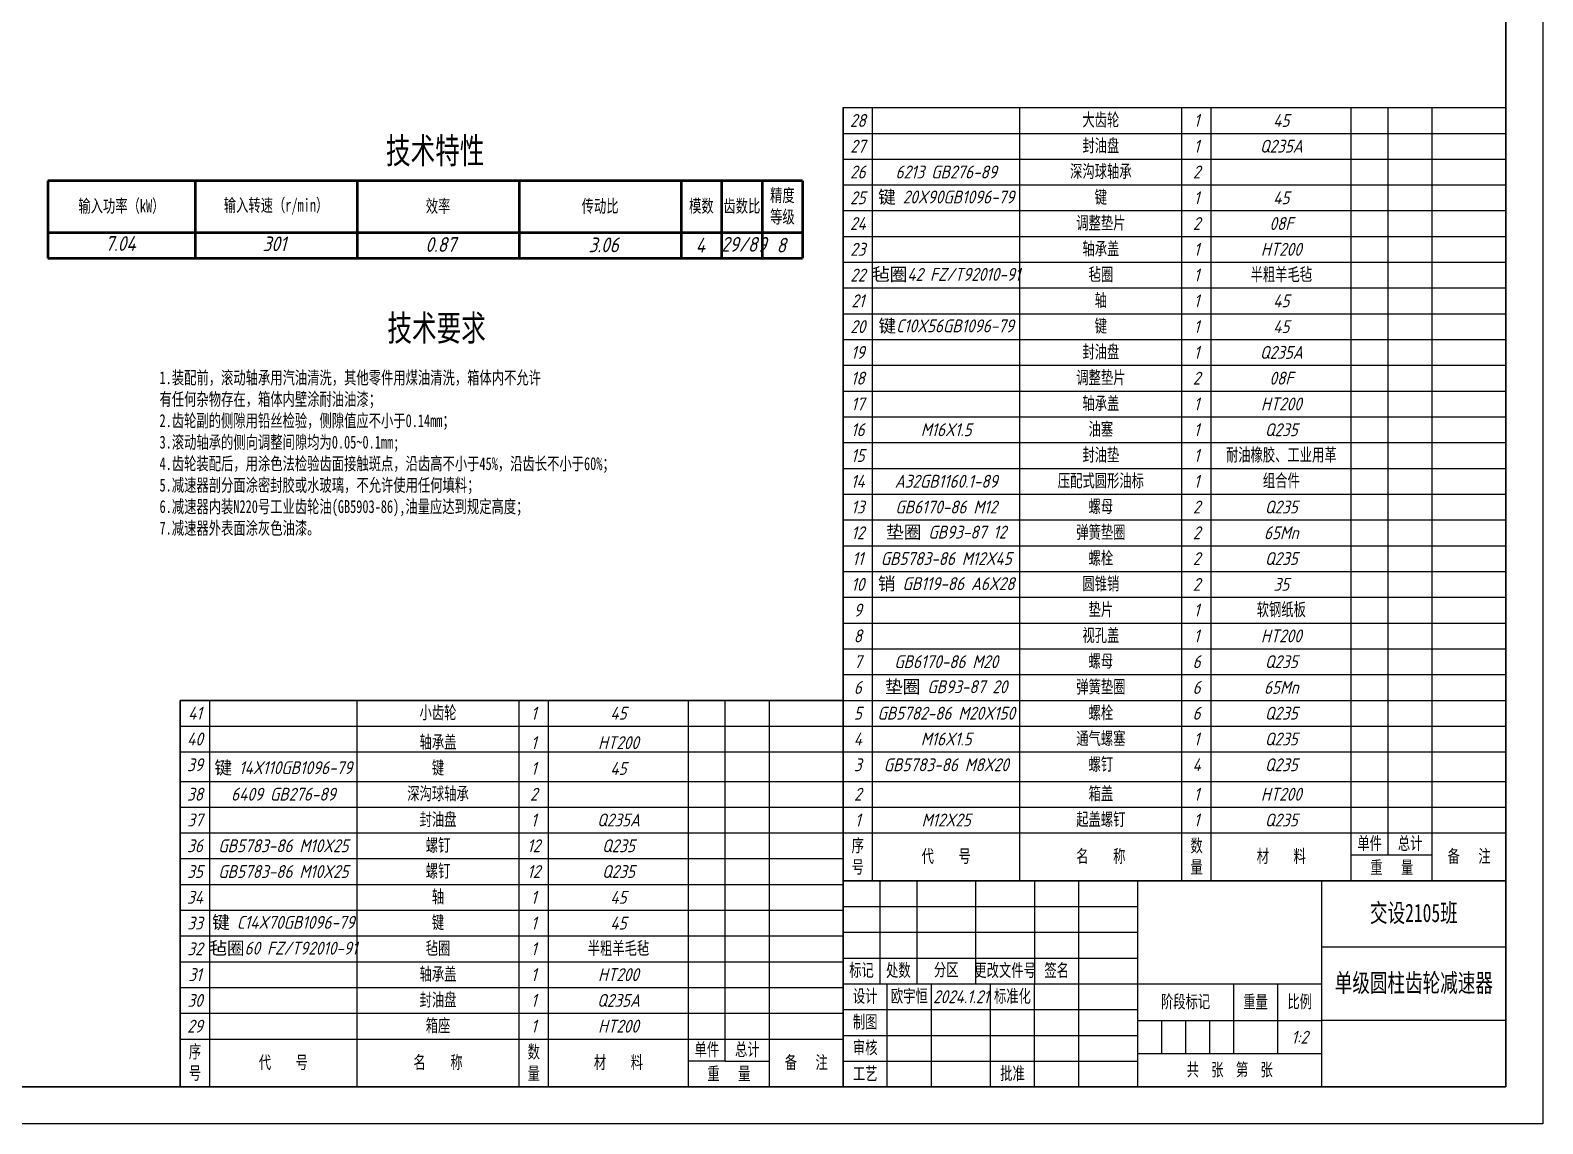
# Model space of a CAD drawing. Header units: millimetres. Extents: x 193 to 2720, y 325 to 2799.
# Drawn here: x 2309.2 to 2719.9, y 469.5 to 766.5 of the extents above; entities that cross this region are included whole.
import ezdxf

# ---------------------------------------------------------------- set-up
doc = ezdxf.new("R2010")
doc.units = ezdxf.units.MM
doc.layers.add('标注', color=191, linetype='Continuous')
doc.layers.add('细实线', color=7, linetype='Continuous')
doc.layers.add('粗实线', color=7, linetype='Continuous', lineweight=50)
doc.layers.add('轮廓线', color=7, linetype='Continuous', lineweight=35)
doc.styles.get("Standard").update_dxf_attribs({"font": 'gbeitc.shx', "bigfont": 'gbcbig.shx'})
doc.styles.add('数字字母', font='gbeitc.shx', dxfattribs={"height": 3.5})
doc.styles.add('文字1', font='simfang.ttf', dxfattribs={"width": 0.7})
doc.styles.add('汉字', font='simfang.ttf', dxfattribs={"width": 0.7})

msp = doc.modelspace()

# ---------------------------------------------------------------- linework, layer by layer
for p, q in [((2719.9223, 1063.5471), (2719.9223, 469.5471)), ((2539.9223, 535.5471), (2539.9223, 507.5471)), ((2549.9223, 535.5471), (2549.9223, 507.5471)), ((2565.9223, 535.5471), (2565.9223, 507.5471)), ((2581.9223, 535.5471), (2581.9223, 507.5471)), ((2593.9223, 479.5471), (2593.9223, 535.5471)), ((2609.9223, 479.5471), (2609.9223, 535.5471)), ((2659.9223, 479.5471), (2659.9223, 535.5471)), ((2529.9223, 528.5471), (2609.9223, 528.5471)), ((2529.9223, 521.5471), (2609.9223, 521.5471)), ((2709.9223, 517.5471), (2659.9223, 517.5471)), ((2529.9223, 514.5471), (2609.9223, 514.5471)), ((2529.9223, 507.5471), (2659.9223, 507.5471)), ((2541.9223, 479.5471), (2541.9223, 507.5471)), ((2553.9223, 479.5471), (2553.9223, 507.5471)), ((2569.9223, 479.5471), (2569.9223, 507.5471)), ((2581.9223, 479.5471), (2581.9223, 507.5471)), ((2635.9223, 507.5471), (2635.9223, 488.5471)), ((2647.9223, 507.5471), (2647.9223, 488.5471)), ((2529.9223, 500.5471), (2609.9223, 500.5471)), ((2609.9223, 497.5471), (2659.9223, 497.5471)), ((2616.4223, 497.5471), (2616.4223, 488.5471)), ((2622.9223, 497.5471), (2622.9223, 488.5471)), ((2629.4223, 497.5471), (2629.4223, 488.5471)), ((2709.9223, 497.5471), (2659.9223, 497.5471)), ((2529.9223, 493.5471), (2609.9223, 493.5471)), ((2529.9223, 486.5471), (2609.9223, 486.5471)), ((2659.9223, 488.5471), (2609.9223, 488.5471)), ((2719.9223, 469.5471), (1878.9223, 469.5471))]:
    msp.add_line(p, q)
at = {"ltscale": 0.2}
for p, q in [((2529.9223, 745.5471), (2709.9223, 745.5471)), ((2537.9223, 535.5471), (2537.9223, 745.5471)), ((2577.9223, 535.5471), (2577.9223, 745.5471)), ((2621.9223, 535.5471), (2621.9223, 745.5471)), ((2629.9223, 535.5471), (2629.9223, 745.5471)), ((2667.9223, 535.5471), (2667.9223, 745.5471)), ((2677.9223, 542.5471), (2677.9223, 745.5471)), ((2689.9223, 535.5471), (2689.9223, 745.5471)), ((2529.9223, 738.5471), (2709.9223, 738.5471)), ((2529.9223, 731.5471), (2709.9223, 731.5471)), ((2529.9223, 724.5471), (2709.9223, 724.5471)), ((2529.9223, 717.5471), (2709.9223, 717.5471)), ((2529.9223, 710.5471), (2709.9223, 710.5471)), ((2529.9223, 703.5471), (2709.9223, 703.5471)), ((2529.9223, 696.5471), (2709.9223, 696.5471)), ((2529.9223, 689.5471), (2709.9223, 689.5471)), ((2529.9223, 682.5471), (2709.9223, 682.5471)), ((2529.9223, 675.5471), (2709.9223, 675.5471)), ((2529.9223, 668.5471), (2709.9223, 668.5471)), ((2529.9223, 661.5471), (2709.9223, 661.5471)), ((2529.9223, 654.5471), (2709.9223, 654.5471)), ((2529.9223, 647.5471), (2709.9223, 647.5471)), ((2529.9223, 640.5471), (2709.9223, 640.5471)), ((2529.9223, 633.5471), (2709.9223, 633.5471)), ((2529.9223, 626.5471), (2709.9223, 626.5471)), ((2529.9223, 619.5471), (2709.9223, 619.5471)), ((2529.9223, 612.5471), (2709.9223, 612.5471)), ((2529.9223, 605.5471), (2709.9223, 605.5471)), ((2529.9223, 598.5471), (2709.9223, 598.5471)), ((2529.9223, 591.5471), (2709.9223, 591.5471)), ((2357.9223, 479.5471), (2357.9223, 584.5471)), ((2397.9223, 479.5471), (2397.9223, 584.5471)), ((2441.9223, 479.5471), (2441.9223, 584.5471)), ((2449.9223, 479.5471), (2449.9223, 584.5471)), ((2487.9223, 479.5471), (2487.9223, 584.5471)), ((2497.9223, 486.5471), (2497.9223, 584.5471)), ((2509.9223, 479.5471), (2509.9223, 584.5471)), ((2529.9223, 584.5471), (2709.9223, 584.5471)), ((2349.9223, 577.5471), (2529.9223, 577.5471)), ((2529.9223, 577.5471), (2709.9223, 577.5471)), ((2349.9223, 570.5471), (2529.9223, 570.5471)), ((2529.9223, 570.5471), (2709.9223, 570.5471)), ((2349.9223, 562.5471), (2529.9223, 562.5471)), ((2529.9223, 562.5471), (2709.9223, 562.5471)), ((2349.9223, 555.5471), (2529.9223, 555.5471)), ((2529.9223, 555.5471), (2709.9223, 555.5471)), ((2349.9223, 548.5471), (2529.9223, 548.5471)), ((2529.9223, 548.5471), (2709.9223, 548.5471)), ((2667.9223, 542.5471), (2689.9223, 542.5471)), ((2349.9223, 541.5471), (2529.9223, 541.5471)), ((2349.9223, 534.5471), (2529.9223, 534.5471)), ((2349.9223, 527.5471), (2529.9223, 527.5471)), ((2349.9223, 520.5471), (2529.9223, 520.5471)), ((2349.9223, 513.5471), (2529.9223, 513.5471)), ((2349.9223, 506.5471), (2529.9223, 506.5471)), ((2349.9223, 499.5471), (2529.9223, 499.5471)), ((2349.9223, 492.5471), (2529.9223, 492.5471)), ((2497.9223, 486.5471), (2487.9223, 486.5471)), ((2497.9223, 486.5471), (2509.9223, 486.5471))]:
    msp.add_line(p, q, dxfattribs=at)
at = {"layer": '粗实线'}
for p, q in [((2313.9374, 725.6143), (2313.9374, 718.6143)), ((2353.9374, 725.6143), (2313.9374, 725.6143)), ((2353.9374, 725.6143), (2353.9374, 718.6143)), ((2397.9374, 725.6143), (2353.9374, 725.6143)), ((2397.9374, 725.6143), (2397.9374, 718.6143)), ((2441.9374, 725.6143), (2397.9374, 725.6143)), ((2441.9374, 725.6143), (2441.9374, 718.6143)), ((2485.9374, 725.6143), (2441.9374, 725.6143)), ((2485.9374, 725.6143), (2485.9374, 718.6143)), ((2518.9374, 725.6143), (2485.9374, 725.6143)), ((2496.9374, 725.6143), (2496.9374, 704.6143)), ((2507.9374, 725.6143), (2507.9374, 704.6143)), ((2518.9374, 725.6143), (2518.9374, 704.6143)), ((2313.9374, 718.6143), (2313.9374, 711.6143)), ((2353.9374, 718.6143), (2353.9374, 711.6143)), ((2397.9374, 718.6143), (2397.9374, 711.6143)), ((2441.9374, 718.6143), (2441.9374, 711.6143)), ((2485.9374, 718.6143), (2485.9374, 711.6143)), ((2313.9374, 711.6143), (2313.9374, 704.6143)), ((2313.9374, 711.6143), (2353.9374, 711.6143)), ((2353.9374, 711.6143), (2353.9374, 704.6143)), ((2353.9374, 711.6143), (2397.9374, 711.6143)), ((2397.9374, 711.6143), (2397.9374, 704.6143)), ((2397.9374, 711.6143), (2441.9374, 711.6143)), ((2441.9374, 711.6143), (2441.9374, 704.6143)), ((2441.9374, 711.6143), (2485.9374, 711.6143)), ((2485.9374, 711.6143), (2485.9374, 704.6143)), ((2485.9374, 711.6143), (2518.9374, 711.6143)), ((2313.9374, 704.6143), (2353.9374, 704.6143)), ((2353.9374, 704.6143), (2397.9374, 704.6143)), ((2397.9374, 704.6143), (2441.9374, 704.6143)), ((2441.9374, 704.6143), (2485.9374, 704.6143)), ((2485.9374, 704.6143), (2518.9374, 704.6143))]:
    msp.add_line(p, q, dxfattribs=at)
at = {"layer": '轮廓线'}
for p, q in [((2709.9223, 1053.5471), (2709.9223, 479.5471)), ((2529.9223, 479.5471), (2529.9223, 535.5471)), ((2529.9223, 535.5471), (2709.9223, 535.5471)), ((1903.9223, 479.5471), (2709.9223, 479.5471))]:
    msp.add_line(p, q, dxfattribs=at)
at = {"layer": '轮廓线', "ltscale": 0.2}
for p, q in [((2349.9223, 479.5471), (2349.9223, 584.5471)), ((2349.9223, 584.5471), (2529.9223, 584.5471))]:
    msp.add_line(p, q, dxfattribs=at)
msp.add_lwpolyline([(2529.9223, 535.5471), (2529.9223, 745.5471)], dxfattribs=at)

# ---------------------------------------------------------------- texts
at = {"ltscale": 0.2}
for s, width, insert, char_height, attachment_point, style in [('28', 8, (2533.9223, 742.0471), 3.5, 5, '数字字母'), ('大齿轮', 44, (2599.9223, 742.0471), 3.5, 5, '文字1'), ('1', 8, (2625.9223, 742.0471), 3.5, 5, '数字字母'), ('45', 38, (2648.9223, 742.0471), 3.5, 5, '数字字母'), ('27', 8, (2533.9223, 735.0471), 3.5, 5, '数字字母'), ('封油盘', 44, (2599.9223, 735.0471), 3.5, 5, '文字1'), ('1', 8, (2625.9223, 735.0471), 3.5, 5, '数字字母'), ('Q235A', 38, (2648.9223, 735.0471), 3.5, 5, '数字字母'), ('26', 8, (2533.9223, 728.0471), 3.5, 5, '数字字母'), ('6213 GB276-89', 40, (2557.9223, 728.0471), 3.5, 5, '数字字母'), ('深沟球轴承', 44, (2599.9223, 728.0471), 3.5, 5, '文字1'), ('2', 8, (2625.9223, 728.0471), 3.5, 5, '数字字母'), ('{\\fFangSong|b0|i0|c134|p49;键} 20X90GB1096-79', 40, (2557.9223, 721.0471), 3.5, 5, '数字字母'), ('键', 44, (2599.9223, 721.0471), 3.5, 5, '文字1'), ('25', 8, (2533.9223, 721.0471), 3.5, 5, '数字字母'), ('1', 8, (2625.9223, 721.0471), 3.5, 5, '数字字母'), ('45', 38, (2648.9223, 721.0471), 3.5, 5, '数字字母'), ('24', 8, (2533.9223, 714.0471), 3.5, 5, '数字字母'), ('调整垫片', 44, (2599.9223, 714.0471), 3.5, 5, '文字1'), ('2', 8, (2625.9223, 714.0471), 3.5, 5, '数字字母'), ('08F', 38, (2648.9223, 714.0471), 3.5, 5, '数字字母'), ('23', 8, (2533.9223, 707.0471), 3.5, 5, '数字字母'), ('轴承盖', 44, (2599.9223, 707.0471), 3.5, 5, '文字1'), ('1', 8, (2625.9223, 707.0471), 3.5, 5, '数字字母'), ('HT200', 38, (2648.9223, 707.0471), 3.5, 5, '数字字母'), ('{\\fFangSong|b0|i0|c134|p49;毡圈}42 FZ/T92010-91', 40, (2557.9223, 700.0471), 3.5, 5, '数字字母'), ('毡圈', 44, (2599.9223, 700.0471), 3.5, 5, '文字1'), ('半粗羊毛毡', 38, (2648.9223, 700.0471), 3.5, 5, '文字1'), ('22', 8, (2533.9223, 700.0471), 3.5, 5, '数字字母'), ('1', 8, (2625.9223, 700.0471), 3.5, 5, '数字字母'), ('21', 8, (2533.9223, 693.0471), 3.5, 5, '数字字母'), ('轴', 44, (2599.9223, 693.0471), 3.5, 5, '文字1'), ('1', 8, (2625.9223, 693.0471), 3.5, 5, '数字字母'), ('45', 38, (2648.9223, 693.0471), 3.5, 5, '数字字母'), ('20', 8, (2533.9223, 686.0471), 3.5, 5, '数字字母'), ('{\\fFangSong|b0|i0|c134|p49;键}C10X56GB1096-79', 40, (2557.9223, 686.0471), 3.5, 5, '数字字母'), ('键', 44, (2599.9223, 686.0471), 3.5, 5, '文字1'), ('1', 8, (2625.9223, 686.0471), 3.5, 5, '数字字母'), ('45', 38, (2648.9223, 686.0471), 3.5, 5, '数字字母'), ('19', 8, (2533.9223, 679.0471), 3.5, 5, '数字字母'), ('封油盘', 44, (2599.9223, 679.0471), 3.5, 5, '文字1'), ('1', 8, (2625.9223, 679.0471), 3.5, 5, '数字字母'), ('Q235A', 38, (2648.9223, 679.0471), 3.5, 5, '数字字母'), ('18', 8, (2533.9223, 672.0471), 3.5, 5, '数字字母'), ('调整垫片', 44, (2599.9223, 672.0471), 3.5, 5, '文字1'), ('2', 8, (2625.9223, 672.0471), 3.5, 5, '数字字母'), ('08F', 38, (2648.9223, 672.0471), 3.5, 5, '数字字母'), ('17', 8, (2533.9223, 665.0471), 3.5, 5, '数字字母'), ('轴承盖', 44, (2599.9223, 665.0471), 3.5, 5, '文字1'), ('1', 8, (2625.9223, 665.0471), 3.5, 5, '数字字母'), ('HT200', 38, (2648.9223, 665.0471), 3.5, 5, '数字字母'), ('16', 8, (2533.9223, 658.0471), 3.5, 5, '数字字母'), ('M16X1.5', 40, (2557.9223, 658.0471), 3.5, 5, '数字字母'), ('油塞', 44, (2599.9223, 658.0471), 3.5, 5, '文字1'), ('1', 8, (2625.9223, 658.0471), 3.5, 5, '数字字母'), ('Q235', 38, (2648.9223, 658.0471), 3.5, 5, '数字字母'), ('封油垫', 44, (2599.9223, 651.0471), 3.5, 5, '文字1'), ('耐油橡胶、工业用革', 38, (2648.9223, 651.0471), 3.5, 5, '文字1'), ('15', 8, (2533.9223, 651.0471), 3.5, 5, '数字字母'), ('1', 8, (2625.9223, 651.0471), 3.5, 5, '数字字母'), ('14', 8, (2533.9223, 644.0471), 3.5, 5, '数字字母'), ('A32GB1160.1-89', 40, (2557.9223, 644.0471), 3.5, 5, '数字字母'), ('压配式圆形油标', 44, (2599.9223, 644.0471), 3.5, 5, '文字1'), ('1', 8, (2625.9223, 644.0471), 3.5, 5, '数字字母'), ('组合件', 38, (2648.9223, 644.0471), 3.5, 5, '文字1'), ('13', 8, (2533.9223, 637.0471), 3.5, 5, '数字字母'), ('GB6170-86 M12', 40, (2557.9223, 637.0471), 3.5, 5, '数字字母'), ('螺母', 44, (2599.9223, 637.0471), 3.5, 5, '文字1'), ('2', 8, (2625.9223, 637.0471), 3.5, 5, '数字字母'), ('Q235', 38, (2648.9223, 637.0471), 3.5, 5, '数字字母'), ('12', 8, (2533.9223, 630.0471), 3.5, 5, '数字字母'), ('{\\fFangSong|b0|i0|c134|p49;垫圈} GB93-87 12', 40, (2557.9223, 630.0471), 3.5, 5, '数字字母'), ('弹簧垫圈', 44, (2599.9223, 630.0471), 3.5, 5, '文字1'), ('2', 8, (2625.9223, 630.0471), 3.5, 5, '数字字母'), ('65Mn', 38, (2648.9223, 630.0471), 3.5, 5, '数字字母'), ('11', 8, (2533.9223, 623.0471), 3.5, 5, '数字字母'), ('GB5783-86 M12X45', 40, (2557.9223, 623.0471), 3.5, 5, '数字字母'), ('螺栓', 44, (2599.9223, 623.0471), 3.5, 5, '文字1'), ('2', 8, (2625.9223, 623.0471), 3.5, 5, '数字字母'), ('Q235', 38, (2648.9223, 623.0471), 3.5, 5, '数字字母'), ('10', 8, (2533.9223, 616.0471), 3.5, 5, '数字字母'), ('{\\fFangSong|b0|i0|c134|p49;销} GB119-86 A6X28', 40, (2557.9223, 616.0471), 3.5, 5, '数字字母'), ('圆锥销', 44, (2599.9223, 616.0471), 3.5, 5, '文字1'), ('2', 8, (2625.9223, 616.0471), 3.5, 5, '数字字母'), ('35', 38, (2648.9223, 616.0471), 3.5, 5, '数字字母'), ('9', 8, (2533.9223, 609.0471), 3.5, 5, '数字字母'), ('垫片', 44, (2599.9223, 609.0471), 3.5, 5, '文字1'), ('1', 8, (2625.9223, 609.0471), 3.5, 5, '数字字母'), ('软钢纸板', 38, (2648.9223, 609.0471), 3.5, 5, '文字1'), ('8', 8, (2533.9223, 602.0471), 3.5, 5, '数字字母'), ('视孔盖', 44, (2599.9223, 602.0471), 3.5, 5, '文字1'), ('1', 8, (2625.9223, 602.0471), 3.5, 5, '数字字母'), ('HT200', 38, (2648.9223, 602.0471), 3.5, 5, '数字字母'), ('7', 8, (2533.9223, 595.0471), 3.5, 5, '数字字母'), ('GB6170-86 M20', 40, (2557.9223, 595.0471), 3.5, 5, '数字字母'), ('螺母', 44, (2599.9223, 595.0471), 3.5, 5, '文字1'), ('6', 8, (2625.9223, 595.0471), 3.5, 5, '数字字母'), ('Q235', 38, (2648.9223, 595.0471), 3.5, 5, '数字字母'), ('6', 8, (2533.9223, 588.0471), 3.5, 5, '数字字母'), ('{\\fFangSong|b0|i0|c134|p49;垫圈} GB93-87 20', 40, (2557.9223, 588.0471), 3.5, 5, '数字字母'), ('弹簧垫圈', 44, (2599.9223, 588.0471), 3.5, 5, '文字1'), ('6', 8, (2625.9223, 588.0471), 3.5, 5, '数字字母'), ('65Mn', 38, (2648.9223, 588.0471), 3.5, 5, '数字字母'), ('小齿轮', 44, (2419.9223, 581.0471), 3.5, 5, '文字1'), ('螺栓', 44, (2599.9223, 581.0471), 3.5, 5, '文字1'), ('41', 8, (2353.9223, 581.0471), 3.5, 5, '数字字母'), ('1', 8, (2445.9223, 581.0471), 3.5, 5, '数字字母'), ('45', 38, (2468.9223, 581.0471), 3.5, 5, '数字字母'), ('5', 8, (2533.9223, 581.0471), 3.5, 5, '数字字母'), ('GB5782-86 M20X150', 40, (2557.9223, 581.0471), 3.5, 5, '数字字母'), ('6', 8, (2625.9223, 581.0471), 3.5, 5, '数字字母'), ('Q235', 38, (2648.9223, 581.0471), 3.5, 5, '数字字母'), ('40', 8, (2353.9223, 574.0471), 3.5, 5, '数字字母'), ('轴承盖', 44, (2419.9223, 573.0471), 3.5, 5, '文字1'), ('4', 8, (2533.9223, 574.0471), 3.5, 5, '数字字母'), ('M16X1.5', 40, (2557.9223, 574.0471), 3.5, 5, '数字字母'), ('通气螺塞', 44, (2599.9223, 574.0471), 3.5, 5, '文字1'), ('1', 8, (2625.9223, 574.0471), 3.5, 5, '数字字母'), ('Q235', 38, (2648.9223, 574.0471), 3.5, 5, '数字字母'), ('1', 8, (2445.9223, 573.0471), 3.5, 5, '数字字母'), ('HT200', 38, (2468.9223, 573.0471), 3.5, 5, '数字字母'), ('39', 8, (2353.9223, 567.0471), 3.5, 5, '数字字母'), ('{\\fFangSong|b0|i0|c134|p49;键} 14X110GB1096-79', 40, (2377.9223, 566.0471), 3.5, 5, '数字字母'), ('键', 44, (2419.9223, 566.0471), 3.5, 5, '文字1'), ('1', 8, (2445.9223, 566.0471), 3.5, 5, '数字字母'), ('45', 38, (2468.9223, 566.0471), 3.5, 5, '数字字母'), ('3', 8, (2533.9223, 567.0471), 3.5, 5, '数字字母'), ('GB5783-86 M8X20', 40, (2557.9223, 567.0471), 3.5, 5, '数字字母'), ('螺钉', 44, (2599.9223, 567.0471), 3.5, 5, '文字1'), ('4', 8, (2625.9223, 567.0471), 3.5, 5, '数字字母'), ('Q235', 38, (2648.9223, 567.0471), 3.5, 5, '数字字母'), ('38', 8, (2353.9223, 559.0471), 3.5, 5, '数字字母'), ('6409 GB276-89', 40, (2377.9223, 559.0471), 3.5, 5, '数字字母'), ('深沟球轴承', 44, (2419.9223, 559.0471), 3.5, 5, '文字1'), ('2', 8, (2445.9223, 559.0471), 3.5, 5, '数字字母'), ('2', 8, (2533.9223, 559.0471), 3.5, 5, '数字字母'), ('箱盖', 44, (2599.9223, 559.0471), 3.5, 5, '文字1'), ('1', 8, (2625.9223, 559.0471), 3.5, 5, '数字字母'), ('HT200', 38, (2648.9223, 559.0471), 3.5, 5, '数字字母'), ('封油盘', 44, (2419.9223, 552.0471), 3.5, 5, '文字1'), ('起盖螺钉', 44, (2599.9223, 552.0471), 3.5, 5, '文字1'), ('37', 8, (2353.9223, 552.0471), 3.5, 5, '数字字母'), ('1', 8, (2445.9223, 552.0471), 3.5, 5, '数字字母'), ('Q235A', 38, (2468.9223, 552.0471), 3.5, 5, '数字字母'), ('1', 8, (2533.9223, 552.0471), 3.5, 5, '数字字母'), ('M12X25', 40, (2557.9223, 552.0471), 3.5, 5, '数字字母'), ('1', 8, (2625.9223, 552.0471), 3.5, 5, '数字字母'), ('Q235', 38, (2648.9223, 552.0471), 3.5, 5, '数字字母'), ('36', 8, (2353.9223, 545.0471), 3.5, 5, '数字字母'), ('GB5783-86 M10X25', 40, (2377.9223, 545.0471), 3.5, 5, '数字字母'), ('螺钉', 44, (2419.9223, 545.0471), 3.5, 5, '文字1'), ('12', 8, (2445.9223, 545.0471), 3.5, 5, '数字字母'), ('Q235', 38, (2468.9223, 545.0471), 3.5, 5, '数字字母'), ('序\\P号', 8, (2533.9223, 542.0471), 3.5, 5, '文字1'), ('数\\P量', 8, (2625.9223, 542.0471), 3.5, 5, '文字1'), ('单件', 10, (2672.9223, 545.5471), 3.5, 5, '文字1'), ('总计', 12, (2683.9223, 545.5471), 3.5, 5, '文字1'), ('代    号', 40, (2557.9223, 542.0471), 3.5, 5, '文字1'), ('名    称', 44, (2599.9223, 542.0471), 3.5, 5, '文字1'), ('材    料', 38, (2648.9223, 542.0471), 3.5, 5, '文字1'), ('备   注', 20, (2699.9223, 542.0471), 3.5, 5, '文字1'), ('35', 8, (2353.9223, 538.0471), 3.5, 5, '数字字母'), ('GB5783-86 M10X25', 40, (2377.9223, 538.0471), 3.5, 5, '数字字母'), ('螺钉', 44, (2419.9223, 538.0471), 3.5, 5, '文字1'), ('12', 8, (2445.9223, 538.0471), 3.5, 5, '数字字母'), ('Q235', 38, (2468.9223, 538.0471), 3.5, 5, '数字字母'), ('重   量', 22, (2678.9223, 539.0471), 3.5, 5, '文字1'), ('34', 8, (2353.9223, 531.0471), 3.5, 5, '数字字母'), ('轴', 44, (2419.9223, 531.0471), 3.5, 5, '文字1'), ('1', 8, (2445.9223, 531.0471), 3.5, 5, '数字字母'), ('45', 38, (2468.9223, 531.0471), 3.5, 5, '数字字母'), ('\\pxqc;交设2105班', 50, (2684.9223, 526.5471), 5, 5, '文字1'), ('33', 8, (2353.9223, 524.0471), 3.5, 5, '数字字母'), ('{\\fFangSong|b0|i0|c134|p49;键} C14X70GB1096-79', 40, (2377.9223, 524.0471), 3.5, 5, '数字字母'), ('键', 44, (2419.9223, 524.0471), 3.5, 5, '文字1'), ('1', 8, (2445.9223, 524.0471), 3.5, 5, '数字字母'), ('45', 38, (2468.9223, 524.0471), 3.5, 5, '数字字母'), ('32', 8, (2353.9223, 517.0471), 3.5, 5, '数字字母'), ('{\\fFangSong|b0|i0|c134|p49;毡圈}60 FZ/T92010-91', 40, (2377.9223, 517.0471), 3.5, 5, '数字字母'), ('毡圈', 44, (2419.9223, 517.0471), 3.5, 5, '文字1'), ('1', 8, (2445.9223, 517.0471), 3.5, 5, '数字字母'), ('半粗羊毛毡', 38, (2468.9223, 517.0471), 3.5, 5, '文字1'), ('\\pxqc;标记', 10, (2534.9223, 511.1147), 3.5, 5, '文字1'), ('\\pxqc;处数', 10, (2544.9223, 511.0471), 3.5, 5, '文字1'), ('\\pxqc;分区', 16, (2557.9223, 511.19), 3.5, 5, '文字1'), ('更改文件号', 20.366225, (2573.9223, 511.0471), 3.5, 5, '文字1'), ('签名', 12, (2587.9223, 511.0471), 3.5, 5, '文字1'), ('31', 8, (2353.9223, 510.0471), 3.5, 5, '数字字母'), ('轴承盖', 44, (2419.9223, 510.0471), 3.5, 5, '文字1'), ('1', 8, (2445.9223, 510.0471), 3.5, 5, '数字字母'), ('HT200', 38, (2468.9223, 510.0471), 3.5, 5, '数字字母'), ('\\pxqc;单级圆柱齿轮减速器', 50, (2684.9223, 507.5471), 5, 5, '文字1'), ('封油盘', 44, (2419.9223, 503.0471), 3.5, 5, '文字1'), ('\\pxqc;设计', 12, (2529.9223, 504.0471), 3.5, 4, '文字1'), ('\\pxqc;欧宇恒', 12, (2547.9223, 504.0471), 3.5, 5, '文字1'), ('2024.1.21', 16, (2561.9223, 504.0471), 3.5, 5, '数字字母'), ('\\pxqc;标准化', 12, (2575.9223, 504.0471), 3.5, 5, '文字1'), ('30', 8, (2353.9223, 503.0471), 3.5, 5, '数字字母'), ('1', 8, (2445.9223, 503.0471), 3.5, 5, '数字字母'), ('Q235A', 38, (2468.9223, 503.0471), 3.5, 5, '数字字母'), ('\\pxqc;阶段标记', 26, (2622.9223, 502.5471), 3.5, 5, '文字1'), ('\\pxqc;重量', 12, (2641.9223, 502.5471), 3.5, 5, '文字1'), ('\\pxqc;比例', 12, (2653.9223, 502.5471), 3.5, 5, '文字1'), ('29', 8, (2353.9223, 496.0471), 3.5, 5, '数字字母'), ('箱座', 44, (2419.9223, 496.0471), 3.5, 5, '文字1'), ('1', 8, (2445.9223, 496.0471), 3.5, 5, '数字字母'), ('HT200', 38, (2468.9223, 496.0471), 3.5, 5, '数字字母'), ('\\pxqc;制图', 12, (2535.9223, 497.0471), 3.5, 5, '文字1'), ('\\pxqc;1:2', 12, (2653.9223, 493.0471), 3.5, 5, '数字字母'), ('序\\P号', 8, (2353.9223, 486.0471), 3.5, 5, '文字1'), ('数\\P量', 8, (2445.9223, 486.0471), 3.5, 5, '文字1'), ('单件', 10, (2492.9223, 489.5471), 3.5, 5, '文字1'), ('总计', 12, (2503.9223, 489.5471), 3.5, 5, '文字1'), ('审核', 12, (2535.9223, 490.0471), 3.5, 5, '文字1'), ('代    号', 40, (2377.9223, 486.0471), 3.5, 5, '文字1'), ('名    称', 44, (2419.9223, 486.0471), 3.5, 5, '文字1'), ('材    料', 38, (2468.9223, 486.0471), 3.5, 5, '文字1'), ('重   量', 22, (2498.9223, 483.0471), 3.5, 5, '文字1'), ('备   注', 20, (2519.9223, 486.0471), 3.5, 5, '文字1'), ('\\pxqc;工艺', 12, (2535.9223, 483.0471), 3.5, 5, '文字1'), ('\\pxqc;批准', 12, (2575.9223, 483.0471), 3.5, 5, '文字1'), ('\\pxqc;共  张  第  张', 50, (2634.9223, 484.0471), 3.5, 5, '文字1')]:
    msp.add_mtext_dynamic_manual_height_columns(s, width=width, gutter_width=3.4669, heights=[0], dxfattribs=dict(at, insert=insert, char_height=char_height, attachment_point=attachment_point, style=style))
at = {"layer": '标注', "char_height": 4, "attachment_point": 1}
for s, insert in [('{\\C0;7.04}', (2329.5242, 710.6213)), ('{\\C0;301}', (2372.2525, 710.5377)), ('{\\C0;0.87}', (2416.472, 710.348)), ('{\\C0;3.06}', (2460.7901, 710.253)), ('{\\C0;4}', (2489.8735, 710.173)), ('{\\C0;29/89}', (2496.7627, 710.3964)), ('{\\C0;8}', (2511.8519, 710.173))]:
    msp.add_mtext_dynamic_manual_height_columns(s, width=17.198879, gutter_width=12.5, heights=[0], dxfattribs=dict(at, insert=insert))
at = {"layer": '粗实线', "style": '汉字'}
for s, width, insert, char_height, attachment_point in [('精度\\P等级', 11, (2513.4374, 718.6143), 3.5, 5), ('输入功率（kW）', 40, (2333.9374, 718.6143), 3.5, 5), ('输入转速（r/min）', 44, (2375.9374, 718.6143), 3.5, 5), ('效率', 44, (2419.9374, 718.6143), 3.5, 5), ('传动比', 44, (2463.9374, 718.6143), 3.5, 5), ('模数', 11, (2491.4374, 718.6143), 3.5, 5), ('齿数比', 11, (2502.4374, 718.6143), 3.5, 5), ('技术要求', 66.908402, (2406.1654, 685.2833), 7, 4), ('1.装配前，滚动轴承用汽油清洗，其他零件用煤油清洗，箱体内不允许\\P有任何杂物存在，箱体内壁涂耐油油漆；\\P2.齿轮副的侧隙用铅丝检验，侧隙值应不小于0.14mm；\\P3.滚动轴承的侧向调整间隙均为0.05~0.1mm;\\P4.齿轮装配后，用涂色法检验齿面接触斑点，沿齿高不小于45%，沿齿长不小于60%；\\P5.减速器剖分面涂密封胶或水玻璃，不允许使用任何填料；\\P6.减速器内装N220号工业齿轮油(GB5903-86),油量应达到规定高度；\\P7.减速器外表面涂灰色油漆。', 198.664662, (2344.2959, 673.9352), 3.5, 1)]:
    msp.add_mtext_dynamic_manual_height_columns(s, width=width, gutter_width=35, heights=[0], dxfattribs=dict(at, insert=insert, char_height=char_height, attachment_point=attachment_point))
at = {"layer": '细实线', "insert": (2405.7818, 737.3513), "char_height": 7, "attachment_point": 1, "style": '汉字'}
msp.add_mtext_dynamic_manual_height_columns('技术特性', width=106.353945, gutter_width=35, heights=[0], dxfattribs=at)

doc.saveas('drawing.dxf')
